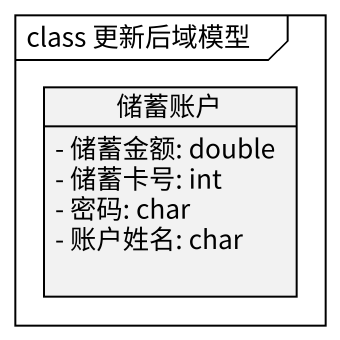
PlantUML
@startuml
mainframe class 更新后域模型
hide circle
hide empty members
skinparam classAttributeIconSize 0
class 储蓄账户 {
  - 储蓄金额: double
  - 储蓄卡号: int
  - 密码: char
  - 账户姓名: char
}
@enduml
